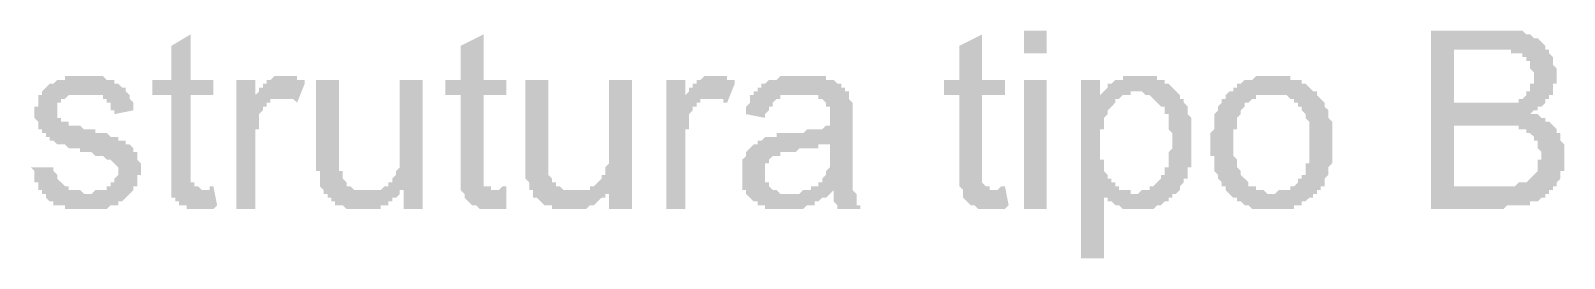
# Model space of a CAD drawing. Header units: millimetres. Extents: x 3949 to 6216, y -1987 to -943.
# Drawn here: x 4958.4 to 4978.07, y -1683.44 to -1680.52 of the extents above; entities that cross this region are included whole.
import ezdxf

# ---------------------------------------------------------------- set-up
doc = ezdxf.new("R2010")
doc.units = ezdxf.units.MM
doc.layers.add('PADRÃO DE ENTRADA', color=7, linetype='Continuous', lineweight=0)

msp = doc.modelspace()

# ---------------------------------------------------------------- hatches: boundary and pattern name
at = {"layer": 'PADRÃO DE ENTRADA', "transparency": 33554559}
for points in [[(4960.74, -1682.517), (4960.789, -1682.761), (4960.74, -1682.81), (4960.691, -1682.81), (4960.691, -1682.81), (4960.642, -1682.81), (4960.642, -1682.81), (4960.593, -1682.81), (4960.593, -1682.81), (4960.545, -1682.81), (4960.496, -1682.81), (4960.447, -1682.81), (4960.447, -1682.81), (4960.398, -1682.81), (4960.398, -1682.761), (4960.349, -1682.761), (4960.349, -1682.761), (4960.301, -1682.761), (4960.301, -1682.712), (4960.252, -1682.712), (4960.252, -1682.664), (4960.203, -1682.664), (4960.203, -1682.615), (4960.203, -1682.615), (4960.203, -1682.615), (4960.203, -1682.566), (4960.203, -1682.566), (4960.203, -1682.517), (4960.203, -1682.468), (4960.203, -1682.468), (4960.203, -1682.419), (4960.203, -1682.371), (4960.203, -1682.322), (4960.203, -1682.322), (4960.203, -1681.345), (4959.959, -1681.345), (4959.959, -1681.15), (4960.203, -1681.15), (4960.203, -1680.711), (4960.447, -1680.564), (4960.447, -1681.15), (4960.74, -1681.15), (4960.74, -1681.345), (4960.447, -1681.345), (4960.447, -1682.322), (4960.447, -1682.371), (4960.447, -1682.419), (4960.447, -1682.419), (4960.447, -1682.468), (4960.496, -1682.468), (4960.496, -1682.517), (4960.496, -1682.517), (4960.545, -1682.517), (4960.545, -1682.517), (4960.593, -1682.566), (4960.593, -1682.566), (4960.642, -1682.566), (4960.642, -1682.566), (4960.691, -1682.566), (4960.691, -1682.517), (4960.74, -1682.517)], [(4964.499, -1682.517), (4964.499, -1682.761), (4964.499, -1682.81), (4964.45, -1682.81), (4964.401, -1682.81), (4964.401, -1682.81), (4964.353, -1682.81), (4964.304, -1682.81), (4964.304, -1682.81), (4964.255, -1682.81), (4964.255, -1682.81), (4964.206, -1682.81), (4964.157, -1682.81), (4964.157, -1682.81), (4964.109, -1682.761), (4964.109, -1682.761), (4964.06, -1682.761), (4964.06, -1682.761), (4964.011, -1682.712), (4964.011, -1682.712), (4963.962, -1682.664), (4963.962, -1682.664), (4963.962, -1682.615), (4963.962, -1682.615), (4963.962, -1682.615), (4963.913, -1682.566), (4963.913, -1682.566), (4963.913, -1682.517), (4963.913, -1682.468), (4963.913, -1682.468), (4963.913, -1682.419), (4963.913, -1682.371), (4963.913, -1682.322), (4963.913, -1682.322), (4963.913, -1681.345), (4963.718, -1681.345), (4963.718, -1681.15), (4963.913, -1681.15), (4963.913, -1680.711), (4964.206, -1680.564), (4964.206, -1681.15), (4964.499, -1681.15), (4964.499, -1681.345), (4964.206, -1681.345), (4964.206, -1682.322), (4964.206, -1682.371), (4964.206, -1682.419), (4964.206, -1682.419), (4964.206, -1682.468), (4964.206, -1682.468), (4964.206, -1682.517), (4964.255, -1682.517), (4964.255, -1682.517), (4964.304, -1682.517), (4964.304, -1682.566), (4964.353, -1682.566), (4964.353, -1682.566), (4964.401, -1682.566), (4964.401, -1682.566), (4964.45, -1682.517), (4964.499, -1682.517)], [(4970.895, -1682.517), (4970.943, -1682.761), (4970.895, -1682.81), (4970.846, -1682.81), (4970.846, -1682.81), (4970.797, -1682.81), (4970.748, -1682.81), (4970.748, -1682.81), (4970.699, -1682.81), (4970.65, -1682.81), (4970.65, -1682.81), (4970.602, -1682.81), (4970.553, -1682.81), (4970.553, -1682.81), (4970.504, -1682.761), (4970.504, -1682.761), (4970.455, -1682.761), (4970.455, -1682.761), (4970.406, -1682.712), (4970.406, -1682.712), (4970.358, -1682.664), (4970.358, -1682.664), (4970.358, -1682.615), (4970.358, -1682.615), (4970.358, -1682.615), (4970.358, -1682.566), (4970.358, -1682.566), (4970.309, -1682.517), (4970.309, -1682.468), (4970.309, -1682.468), (4970.309, -1682.419), (4970.309, -1682.371), (4970.309, -1682.322), (4970.309, -1682.322), (4970.309, -1681.345), (4970.113, -1681.345), (4970.113, -1681.15), (4970.309, -1681.15), (4970.309, -1680.711), (4970.602, -1680.564), (4970.602, -1681.15), (4970.895, -1681.15), (4970.895, -1681.345), (4970.602, -1681.345), (4970.602, -1682.322), (4970.602, -1682.371), (4970.602, -1682.419), (4970.602, -1682.419), (4970.602, -1682.468), (4970.602, -1682.468), (4970.65, -1682.517), (4970.65, -1682.517), (4970.65, -1682.517), (4970.699, -1682.517), (4970.699, -1682.566), (4970.748, -1682.566), (4970.748, -1682.566), (4970.797, -1682.566), (4970.797, -1682.566), (4970.846, -1682.517), (4970.895, -1682.517)], [(4958.397, -1682.273), (4958.689, -1682.273), (4958.689, -1682.273), (4958.689, -1682.322), (4958.738, -1682.371), (4958.738, -1682.371), (4958.738, -1682.419), (4958.738, -1682.419), (4958.787, -1682.468), (4958.787, -1682.468), (4958.836, -1682.517), (4958.836, -1682.517), (4958.836, -1682.517), (4958.885, -1682.517), (4958.885, -1682.566), (4958.934, -1682.566), (4958.934, -1682.566), (4958.982, -1682.566), (4959.031, -1682.566), (4959.031, -1682.566), (4959.08, -1682.615), (4959.129, -1682.615), (4959.129, -1682.615), (4959.178, -1682.615), (4959.178, -1682.615), (4959.226, -1682.566), (4959.275, -1682.566), (4959.275, -1682.566), (4959.324, -1682.566), (4959.373, -1682.566), (4959.373, -1682.517), (4959.373, -1682.517), (4959.422, -1682.517), (4959.422, -1682.468), (4959.471, -1682.468), (4959.471, -1682.419), (4959.471, -1682.419), (4959.519, -1682.371), (4959.519, -1682.371), (4959.519, -1682.322), (4959.519, -1682.322), (4959.519, -1682.273), (4959.471, -1682.224), (4959.471, -1682.224), (4959.422, -1682.175), (4959.422, -1682.175), (4959.422, -1682.175), (4959.373, -1682.175), (4959.373, -1682.175), (4959.324, -1682.127), (4959.324, -1682.127), (4959.275, -1682.127), (4959.226, -1682.127), (4959.226, -1682.127), (4959.178, -1682.078), (4959.129, -1682.078), (4959.08, -1682.078), (4959.031, -1682.078), (4959.031, -1682.029), (4958.982, -1682.029), (4958.934, -1682.029), (4958.885, -1682.029), (4958.885, -1682.029), (4958.836, -1681.98), (4958.836, -1681.98), (4958.787, -1681.98), (4958.787, -1681.98), (4958.738, -1681.98), (4958.738, -1681.98), (4958.689, -1681.931), (4958.689, -1681.931), (4958.689, -1681.931), (4958.641, -1681.931), (4958.641, -1681.882), (4958.592, -1681.882), (4958.592, -1681.834), (4958.543, -1681.834), (4958.543, -1681.834), (4958.543, -1681.785), (4958.494, -1681.785), (4958.494, -1681.736), (4958.494, -1681.687), (4958.494, -1681.687), (4958.445, -1681.638), (4958.445, -1681.59), (4958.445, -1681.59), (4958.445, -1681.59), (4958.445, -1681.541), (4958.445, -1681.492), (4958.494, -1681.492), (4958.494, -1681.443), (4958.494, -1681.394), (4958.494, -1681.394), (4958.494, -1681.345), (4958.543, -1681.345), (4958.543, -1681.297), (4958.543, -1681.297), (4958.592, -1681.248), (4958.592, -1681.248), (4958.641, -1681.199), (4958.641, -1681.199), (4958.689, -1681.199), (4958.689, -1681.199), (4958.738, -1681.15), (4958.738, -1681.15), (4958.787, -1681.15), (4958.836, -1681.15), (4958.836, -1681.101), (4958.885, -1681.101), (4958.885, -1681.101), (4958.934, -1681.101), (4958.934, -1681.101), (4958.982, -1681.101), (4959.031, -1681.101), (4959.031, -1681.101), (4959.08, -1681.101), (4959.129, -1681.101), (4959.129, -1681.101), (4959.178, -1681.101), (4959.226, -1681.101), (4959.226, -1681.101), (4959.275, -1681.101), (4959.324, -1681.101), (4959.324, -1681.101), (4959.373, -1681.15), (4959.373, -1681.15), (4959.422, -1681.15), (4959.471, -1681.15), (4959.471, -1681.199), (4959.519, -1681.199), (4959.519, -1681.199), (4959.568, -1681.248), (4959.568, -1681.248), (4959.617, -1681.248), (4959.617, -1681.297), (4959.617, -1681.297), (4959.666, -1681.345), (4959.666, -1681.345), (4959.666, -1681.394), (4959.666, -1681.394), (4959.715, -1681.443), (4959.715, -1681.443), (4959.715, -1681.492), (4959.715, -1681.541), (4959.715, -1681.541), (4959.471, -1681.59), (4959.471, -1681.541), (4959.422, -1681.541), (4959.422, -1681.492), (4959.422, -1681.492), (4959.422, -1681.443), (4959.373, -1681.443), (4959.373, -1681.394), (4959.373, -1681.394), (4959.324, -1681.394), (4959.324, -1681.345), (4959.275, -1681.345), (4959.226, -1681.345), (4959.226, -1681.345), (4959.178, -1681.345), (4959.129, -1681.345), (4959.129, -1681.345), (4959.08, -1681.345), (4959.031, -1681.345), (4959.031, -1681.345), (4958.982, -1681.345), (4958.934, -1681.345), (4958.934, -1681.345), (4958.885, -1681.345), (4958.885, -1681.345), (4958.836, -1681.394), (4958.836, -1681.394), (4958.836, -1681.394), (4958.787, -1681.394), (4958.787, -1681.443), (4958.738, -1681.443), (4958.738, -1681.492), (4958.738, -1681.492), (4958.738, -1681.541), (4958.738, -1681.59), (4958.738, -1681.59), (4958.738, -1681.638), (4958.787, -1681.638), (4958.787, -1681.638), (4958.787, -1681.687), (4958.836, -1681.687), (4958.885, -1681.687), (4958.885, -1681.687), (4958.885, -1681.736), (4958.885, -1681.736), (4958.934, -1681.736), (4958.982, -1681.736), (4958.982, -1681.736), (4959.031, -1681.736), (4959.08, -1681.785), (4959.129, -1681.785), (4959.129, -1681.785), (4959.178, -1681.785), (4959.226, -1681.785), (4959.226, -1681.834), (4959.275, -1681.834), (4959.324, -1681.834), (4959.373, -1681.834), (4959.373, -1681.834), (4959.422, -1681.882), (4959.422, -1681.882), (4959.471, -1681.882), (4959.471, -1681.882), (4959.519, -1681.882), (4959.519, -1681.882), (4959.519, -1681.931), (4959.568, -1681.931), (4959.617, -1681.931), (4959.617, -1681.98), (4959.666, -1681.98), (4959.666, -1681.98), (4959.715, -1682.029), (4959.715, -1682.029), (4959.715, -1682.078), (4959.764, -1682.078), (4959.764, -1682.127), (4959.764, -1682.127), (4959.764, -1682.175), (4959.764, -1682.175), (4959.812, -1682.224), (4959.812, -1682.273), (4959.812, -1682.322), (4959.812, -1682.322), (4959.812, -1682.322), (4959.812, -1682.371), (4959.764, -1682.371), (4959.764, -1682.419), (4959.764, -1682.468), (4959.764, -1682.468), (4959.764, -1682.517), (4959.715, -1682.517), (4959.715, -1682.566), (4959.715, -1682.566), (4959.666, -1682.615), (4959.666, -1682.615), (4959.617, -1682.664), (4959.617, -1682.664), (4959.568, -1682.712), (4959.568, -1682.712), (4959.519, -1682.712), (4959.519, -1682.761), (4959.471, -1682.761), (4959.471, -1682.761), (4959.422, -1682.761), (4959.373, -1682.81), (4959.373, -1682.81), (4959.324, -1682.81), (4959.275, -1682.81), (4959.275, -1682.81), (4959.226, -1682.81), (4959.226, -1682.81), (4959.178, -1682.81), (4959.129, -1682.81), (4959.129, -1682.81), (4959.08, -1682.81), (4959.031, -1682.81), (4959.031, -1682.81), (4958.982, -1682.81), (4958.934, -1682.81), (4958.934, -1682.81), (4958.885, -1682.81), (4958.836, -1682.81), (4958.836, -1682.761), (4958.787, -1682.761), (4958.787, -1682.761), (4958.738, -1682.761), (4958.689, -1682.761), (4958.689, -1682.712), (4958.641, -1682.712), (4958.641, -1682.712), (4958.641, -1682.712), (4958.592, -1682.664), (4958.592, -1682.664), (4958.592, -1682.615), (4958.543, -1682.615), (4958.543, -1682.566), (4958.494, -1682.566), (4958.494, -1682.517), (4958.494, -1682.517), (4958.494, -1682.468), (4958.445, -1682.468), (4958.445, -1682.419), (4958.445, -1682.371), (4958.445, -1682.371), (4958.445, -1682.322), (4958.397, -1682.273)], [(4961.033, -1682.81), (4961.033, -1681.15), (4961.277, -1681.15), (4961.277, -1681.394), (4961.277, -1681.345), (4961.326, -1681.297), (4961.326, -1681.297), (4961.326, -1681.248), (4961.375, -1681.248), (4961.375, -1681.199), (4961.423, -1681.199), (4961.423, -1681.15), (4961.423, -1681.15), (4961.423, -1681.15), (4961.472, -1681.15), (4961.521, -1681.101), (4961.521, -1681.101), (4961.57, -1681.101), (4961.57, -1681.101), (4961.619, -1681.101), (4961.619, -1681.101), (4961.668, -1681.101), (4961.668, -1681.101), (4961.716, -1681.101), (4961.765, -1681.101), (4961.765, -1681.101), (4961.814, -1681.101), (4961.814, -1681.15), (4961.863, -1681.15), (4961.912, -1681.15), (4961.912, -1681.199), (4961.814, -1681.443), (4961.814, -1681.443), (4961.765, -1681.394), (4961.716, -1681.394), (4961.716, -1681.394), (4961.668, -1681.394), (4961.619, -1681.394), (4961.619, -1681.394), (4961.57, -1681.394), (4961.57, -1681.394), (4961.521, -1681.394), (4961.472, -1681.394), (4961.472, -1681.443), (4961.423, -1681.443), (4961.423, -1681.443), (4961.423, -1681.492), (4961.375, -1681.492), (4961.375, -1681.541), (4961.375, -1681.541), (4961.326, -1681.59), (4961.326, -1681.59), (4961.326, -1681.638), (4961.326, -1681.638), (4961.326, -1681.687), (4961.326, -1681.687), (4961.326, -1681.736), (4961.326, -1681.785), (4961.277, -1681.785), (4961.277, -1681.834), (4961.277, -1681.882), (4961.277, -1681.882), (4961.277, -1681.931), (4961.277, -1682.81)], [(4963.181, -1682.81), (4963.181, -1682.566), (4963.132, -1682.566), (4963.132, -1682.615), (4963.132, -1682.615), (4963.083, -1682.664), (4963.083, -1682.664), (4963.034, -1682.664), (4963.034, -1682.712), (4962.986, -1682.712), (4962.986, -1682.761), (4962.937, -1682.761), (4962.937, -1682.761), (4962.888, -1682.761), (4962.888, -1682.81), (4962.839, -1682.81), (4962.79, -1682.81), (4962.79, -1682.81), (4962.742, -1682.81), (4962.693, -1682.81), (4962.693, -1682.81), (4962.644, -1682.81), (4962.644, -1682.81), (4962.595, -1682.81), (4962.595, -1682.81), (4962.546, -1682.81), (4962.497, -1682.81), (4962.497, -1682.81), (4962.449, -1682.81), (4962.449, -1682.81), (4962.4, -1682.761), (4962.351, -1682.761), (4962.351, -1682.761), (4962.302, -1682.761), (4962.302, -1682.712), (4962.253, -1682.712), (4962.253, -1682.664), (4962.205, -1682.664), (4962.205, -1682.664), (4962.205, -1682.615), (4962.156, -1682.615), (4962.156, -1682.566), (4962.156, -1682.566), (4962.107, -1682.517), (4962.107, -1682.468), (4962.107, -1682.468), (4962.107, -1682.419), (4962.107, -1682.419), (4962.107, -1682.419), (4962.107, -1682.371), (4962.107, -1682.322), (4962.058, -1682.322), (4962.058, -1682.273), (4962.058, -1682.224), (4962.058, -1682.224), (4962.058, -1682.175), (4962.058, -1682.175), (4962.058, -1681.15), (4962.351, -1681.15), (4962.351, -1682.029), (4962.351, -1682.078), (4962.351, -1682.127), (4962.351, -1682.175), (4962.351, -1682.224), (4962.351, -1682.224), (4962.351, -1682.273), (4962.351, -1682.322), (4962.351, -1682.322), (4962.351, -1682.322), (4962.4, -1682.322), (4962.4, -1682.371), (4962.4, -1682.419), (4962.4, -1682.419), (4962.449, -1682.468), (4962.449, -1682.468), (4962.449, -1682.517), (4962.497, -1682.517), (4962.497, -1682.517), (4962.546, -1682.566), (4962.546, -1682.566), (4962.595, -1682.566), (4962.644, -1682.566), (4962.644, -1682.566), (4962.693, -1682.566), (4962.693, -1682.566), (4962.742, -1682.566), (4962.742, -1682.566), (4962.79, -1682.566), (4962.839, -1682.566), (4962.839, -1682.566), (4962.888, -1682.566), (4962.937, -1682.517), (4962.937, -1682.517), (4962.986, -1682.517), (4962.986, -1682.468), (4963.034, -1682.468), (4963.034, -1682.419), (4963.034, -1682.419), (4963.083, -1682.371), (4963.083, -1682.371), (4963.083, -1682.322), (4963.083, -1682.322), (4963.132, -1682.273), (4963.132, -1682.273), (4963.132, -1682.224), (4963.132, -1682.224), (4963.132, -1682.175), (4963.132, -1682.127), (4963.132, -1682.127), (4963.132, -1682.078), (4963.132, -1682.029), (4963.132, -1682.029), (4963.132, -1681.15), (4963.425, -1681.15), (4963.425, -1682.81)], [(4965.817, -1682.81), (4965.817, -1682.566), (4965.817, -1682.566), (4965.817, -1682.615), (4965.768, -1682.615), (4965.768, -1682.664), (4965.72, -1682.664), (4965.72, -1682.664), (4965.671, -1682.712), (4965.671, -1682.712), (4965.622, -1682.761), (4965.622, -1682.761), (4965.573, -1682.761), (4965.573, -1682.761), (4965.524, -1682.81), (4965.524, -1682.81), (4965.476, -1682.81), (4965.427, -1682.81), (4965.427, -1682.81), (4965.378, -1682.81), (4965.378, -1682.81), (4965.329, -1682.81), (4965.329, -1682.81), (4965.28, -1682.81), (4965.231, -1682.81), (4965.231, -1682.81), (4965.183, -1682.81), (4965.134, -1682.81), (4965.134, -1682.81), (4965.085, -1682.81), (4965.085, -1682.761), (4965.036, -1682.761), (4964.987, -1682.761), (4964.987, -1682.761), (4964.938, -1682.712), (4964.938, -1682.712), (4964.89, -1682.664), (4964.89, -1682.664), (4964.841, -1682.664), (4964.841, -1682.615), (4964.841, -1682.615), (4964.841, -1682.566), (4964.792, -1682.566), (4964.792, -1682.517), (4964.792, -1682.468), (4964.792, -1682.468), (4964.743, -1682.419), (4964.743, -1682.419), (4964.743, -1682.419), (4964.743, -1682.371), (4964.743, -1682.322), (4964.743, -1682.322), (4964.743, -1682.273), (4964.743, -1682.224), (4964.743, -1682.224), (4964.743, -1682.175), (4964.743, -1682.175), (4964.743, -1681.15), (4965.036, -1681.15), (4965.036, -1682.029), (4965.036, -1682.078), (4965.036, -1682.127), (4965.036, -1682.175), (4965.036, -1682.224), (4965.036, -1682.224), (4965.036, -1682.273), (4965.036, -1682.322), (4965.036, -1682.322), (4965.036, -1682.322), (4965.036, -1682.322), (4965.036, -1682.371), (4965.085, -1682.419), (4965.085, -1682.419), (4965.085, -1682.468), (4965.134, -1682.468), (4965.134, -1682.517), (4965.183, -1682.517), (4965.183, -1682.517), (4965.231, -1682.566), (4965.231, -1682.566), (4965.28, -1682.566), (4965.28, -1682.566), (4965.329, -1682.566), (4965.378, -1682.566), (4965.378, -1682.566), (4965.427, -1682.566), (4965.427, -1682.566), (4965.476, -1682.566), (4965.476, -1682.566), (4965.524, -1682.566), (4965.573, -1682.566), (4965.573, -1682.517), (4965.622, -1682.517), (4965.622, -1682.517), (4965.671, -1682.468), (4965.671, -1682.468), (4965.72, -1682.419), (4965.72, -1682.419), (4965.72, -1682.371), (4965.768, -1682.371), (4965.768, -1682.322), (4965.768, -1682.322), (4965.768, -1682.273), (4965.768, -1682.273), (4965.817, -1682.224), (4965.817, -1682.224), (4965.817, -1682.175), (4965.817, -1682.127), (4965.817, -1682.127), (4965.817, -1682.078), (4965.817, -1682.029), (4965.817, -1682.029), (4965.817, -1681.15), (4966.11, -1681.15), (4966.11, -1682.81)], [(4966.55, -1682.81), (4966.55, -1681.15), (4966.794, -1681.15), (4966.794, -1681.394), (4966.794, -1681.345), (4966.842, -1681.297), (4966.842, -1681.297), (4966.842, -1681.248), (4966.891, -1681.248), (4966.891, -1681.199), (4966.94, -1681.199), (4966.94, -1681.15), (4966.94, -1681.15), (4966.94, -1681.15), (4966.989, -1681.15), (4967.038, -1681.101), (4967.038, -1681.101), (4967.087, -1681.101), (4967.087, -1681.101), (4967.135, -1681.101), (4967.135, -1681.101), (4967.184, -1681.101), (4967.184, -1681.101), (4967.233, -1681.101), (4967.282, -1681.101), (4967.282, -1681.101), (4967.331, -1681.101), (4967.331, -1681.15), (4967.38, -1681.15), (4967.428, -1681.15), (4967.428, -1681.199), (4967.331, -1681.443), (4967.282, -1681.443), (4967.282, -1681.394), (4967.233, -1681.394), (4967.233, -1681.394), (4967.184, -1681.394), (4967.135, -1681.394), (4967.135, -1681.394), (4967.087, -1681.394), (4967.087, -1681.394), (4967.038, -1681.394), (4966.989, -1681.394), (4966.989, -1681.443), (4966.94, -1681.443), (4966.94, -1681.443), (4966.94, -1681.492), (4966.891, -1681.492), (4966.891, -1681.541), (4966.891, -1681.541), (4966.842, -1681.59), (4966.842, -1681.59), (4966.842, -1681.638), (4966.842, -1681.638), (4966.842, -1681.687), (4966.842, -1681.687), (4966.842, -1681.736), (4966.842, -1681.785), (4966.794, -1681.785), (4966.794, -1681.834), (4966.794, -1681.882), (4966.794, -1681.882), (4966.794, -1681.931), (4966.794, -1682.81)]]:
    msp.add_hatch(color=7, dxfattribs=at).paths.add_polyline_path(points)
h = msp.add_hatch(color=7, dxfattribs=at)
h.paths.add_polyline_path([(4976.362, -1682.81), (4976.362, -1680.515), (4977.192, -1680.515), (4977.241, -1680.515), (4977.29, -1680.515), (4977.29, -1680.515), (4977.339, -1680.515), (4977.388, -1680.515), (4977.437, -1680.515), (4977.437, -1680.515), (4977.485, -1680.515), (4977.485, -1680.515), (4977.534, -1680.515), (4977.583, -1680.564), (4977.583, -1680.564), (4977.632, -1680.564), (4977.632, -1680.564), (4977.632, -1680.564), (4977.681, -1680.613), (4977.729, -1680.613), (4977.729, -1680.613), (4977.778, -1680.662), (4977.778, -1680.662), (4977.827, -1680.711), (4977.827, -1680.711), (4977.827, -1680.76), (4977.876, -1680.76), (4977.876, -1680.76), (4977.876, -1680.808), (4977.925, -1680.857), (4977.925, -1680.857), (4977.925, -1680.906), (4977.925, -1680.906), (4977.925, -1680.955), (4977.974, -1681.004), (4977.974, -1681.004), (4977.974, -1681.053), (4977.974, -1681.101), (4977.974, -1681.101), (4977.974, -1681.101), (4977.974, -1681.15), (4977.974, -1681.199), (4977.925, -1681.199), (4977.925, -1681.248), (4977.925, -1681.248), (4977.925, -1681.297), (4977.925, -1681.345), (4977.876, -1681.345), (4977.876, -1681.345), (4977.876, -1681.394), (4977.827, -1681.394), (4977.827, -1681.443), (4977.827, -1681.443), (4977.778, -1681.492), (4977.778, -1681.492), (4977.729, -1681.492), (4977.729, -1681.541), (4977.681, -1681.541), (4977.632, -1681.59), (4977.632, -1681.59), (4977.681, -1681.59), (4977.729, -1681.59), (4977.729, -1681.59), (4977.778, -1681.638), (4977.778, -1681.638), (4977.827, -1681.638), (4977.827, -1681.687), (4977.876, -1681.687), (4977.876, -1681.687), (4977.925, -1681.736), (4977.925, -1681.736), (4977.974, -1681.785), (4977.974, -1681.785), (4977.974, -1681.785), (4977.974, -1681.834), (4978.022, -1681.834), (4978.022, -1681.882), (4978.022, -1681.931), (4978.022, -1681.931), (4978.071, -1681.98), (4978.071, -1681.98), (4978.071, -1682.029), (4978.071, -1682.078), (4978.071, -1682.078), (4978.071, -1682.127), (4978.071, -1682.175), (4978.071, -1682.175), (4978.071, -1682.224), (4978.071, -1682.273), (4978.071, -1682.273), (4978.071, -1682.322), (4978.022, -1682.322), (4978.022, -1682.371), (4978.022, -1682.419), (4978.022, -1682.419), (4977.974, -1682.468), (4977.974, -1682.468), (4977.974, -1682.517), (4977.925, -1682.517), (4977.925, -1682.566), (4977.876, -1682.566), (4977.876, -1682.615), (4977.876, -1682.615), (4977.827, -1682.615), (4977.827, -1682.664), (4977.778, -1682.664), (4977.778, -1682.664), (4977.729, -1682.712), (4977.681, -1682.712), (4977.681, -1682.712), (4977.632, -1682.712), (4977.632, -1682.761), (4977.583, -1682.761), (4977.583, -1682.761), (4977.534, -1682.761), (4977.485, -1682.761), (4977.485, -1682.761), (4977.437, -1682.761), (4977.437, -1682.761), (4977.388, -1682.761), (4977.339, -1682.761), (4977.29, -1682.81), (4977.29, -1682.81), (4977.241, -1682.81), (4977.192, -1682.81)], flags=0)
h.paths.add_polyline_path([(4976.655, -1681.443), (4977.144, -1681.443), (4977.192, -1681.443), (4977.241, -1681.443), (4977.241, -1681.443), (4977.29, -1681.443), (4977.339, -1681.443), (4977.339, -1681.443), (4977.388, -1681.443), (4977.388, -1681.443), (4977.437, -1681.443), (4977.437, -1681.443), (4977.485, -1681.443), (4977.485, -1681.394), (4977.534, -1681.394), (4977.534, -1681.394), (4977.583, -1681.345), (4977.583, -1681.345), (4977.583, -1681.297), (4977.632, -1681.297), (4977.632, -1681.248), (4977.632, -1681.248), (4977.632, -1681.199), (4977.681, -1681.199), (4977.681, -1681.15), (4977.681, -1681.101), (4977.681, -1681.101), (4977.681, -1681.053), (4977.632, -1681.004), (4977.632, -1681.004), (4977.632, -1680.955), (4977.632, -1680.955), (4977.632, -1680.906), (4977.583, -1680.906), (4977.583, -1680.857), (4977.534, -1680.857), (4977.534, -1680.808), (4977.485, -1680.808), (4977.485, -1680.808), (4977.437, -1680.808), (4977.437, -1680.808), (4977.388, -1680.808), (4977.388, -1680.76), (4977.339, -1680.76), (4977.339, -1680.76), (4977.29, -1680.76), (4977.241, -1680.76), (4977.241, -1680.76), (4977.192, -1680.76), (4977.144, -1680.76), (4977.095, -1680.76), (4976.655, -1680.76)], flags=0)
h.paths.add_polyline_path([(4976.655, -1682.517), (4977.192, -1682.517), (4977.241, -1682.517), (4977.29, -1682.517), (4977.339, -1682.517), (4977.388, -1682.517), (4977.388, -1682.517), (4977.437, -1682.517), (4977.437, -1682.517), (4977.437, -1682.517), (4977.485, -1682.468), (4977.534, -1682.468), (4977.534, -1682.468), (4977.583, -1682.468), (4977.583, -1682.468), (4977.632, -1682.419), (4977.632, -1682.419), (4977.681, -1682.371), (4977.681, -1682.371), (4977.729, -1682.322), (4977.729, -1682.322), (4977.729, -1682.273), (4977.729, -1682.273), (4977.729, -1682.224), (4977.729, -1682.175), (4977.778, -1682.175), (4977.778, -1682.127), (4977.778, -1682.127), (4977.778, -1682.078), (4977.778, -1682.078), (4977.729, -1682.029), (4977.729, -1681.98), (4977.729, -1681.98), (4977.729, -1681.931), (4977.681, -1681.931), (4977.681, -1681.882), (4977.681, -1681.882), (4977.632, -1681.834), (4977.632, -1681.834), (4977.583, -1681.834), (4977.583, -1681.785), (4977.534, -1681.785), (4977.534, -1681.785), (4977.534, -1681.785), (4977.485, -1681.785), (4977.485, -1681.736), (4977.437, -1681.736), (4977.388, -1681.736), (4977.388, -1681.736), (4977.339, -1681.736), (4977.29, -1681.736), (4977.29, -1681.736), (4977.241, -1681.736), (4977.192, -1681.736), (4977.192, -1681.736), (4976.655, -1681.736)], flags=0)
h = msp.add_hatch(color=7, dxfattribs=at)
h.paths.add_polyline_path([(4968.698, -1682.566), (4968.649, -1682.615), (4968.649, -1682.615), (4968.6, -1682.664), (4968.551, -1682.664), (4968.551, -1682.664), (4968.502, -1682.712), (4968.502, -1682.712), (4968.454, -1682.712), (4968.454, -1682.761), (4968.405, -1682.761), (4968.405, -1682.761), (4968.405, -1682.761), (4968.356, -1682.761), (4968.307, -1682.81), (4968.307, -1682.81), (4968.258, -1682.81), (4968.209, -1682.81), (4968.209, -1682.81), (4968.161, -1682.81), (4968.112, -1682.81), (4968.112, -1682.81), (4968.063, -1682.81), (4968.014, -1682.81), (4968.014, -1682.81), (4967.965, -1682.81), (4967.917, -1682.81), (4967.917, -1682.81), (4967.868, -1682.81), (4967.819, -1682.81), (4967.819, -1682.761), (4967.77, -1682.761), (4967.77, -1682.761), (4967.721, -1682.761), (4967.721, -1682.712), (4967.672, -1682.712), (4967.672, -1682.712), (4967.672, -1682.712), (4967.624, -1682.664), (4967.624, -1682.664), (4967.575, -1682.615), (4967.575, -1682.615), (4967.575, -1682.566), (4967.526, -1682.566), (4967.526, -1682.517), (4967.526, -1682.468), (4967.526, -1682.468), (4967.526, -1682.419), (4967.526, -1682.371), (4967.526, -1682.371), (4967.526, -1682.371), (4967.526, -1682.322), (4967.526, -1682.273), (4967.526, -1682.273), (4967.526, -1682.224), (4967.526, -1682.175), (4967.526, -1682.175), (4967.575, -1682.127), (4967.575, -1682.127), (4967.575, -1682.078), (4967.575, -1682.078), (4967.624, -1682.029), (4967.624, -1682.029), (4967.672, -1681.98), (4967.672, -1681.98), (4967.721, -1681.98), (4967.721, -1681.931), (4967.77, -1681.931), (4967.77, -1681.931), (4967.819, -1681.882), (4967.868, -1681.882), (4967.868, -1681.882), (4967.917, -1681.882), (4967.917, -1681.882), (4967.965, -1681.882), (4967.965, -1681.834), (4968.014, -1681.834), (4968.063, -1681.834), (4968.063, -1681.834), (4968.112, -1681.834), (4968.161, -1681.834), (4968.209, -1681.834), (4968.258, -1681.834), (4968.258, -1681.834), (4968.307, -1681.834), (4968.356, -1681.785), (4968.405, -1681.785), (4968.405, -1681.785), (4968.454, -1681.785), (4968.502, -1681.785), (4968.502, -1681.785), (4968.551, -1681.785), (4968.551, -1681.785), (4968.6, -1681.736), (4968.6, -1681.736), (4968.649, -1681.736), (4968.649, -1681.736), (4968.649, -1681.687), (4968.649, -1681.687), (4968.649, -1681.638), (4968.649, -1681.638), (4968.649, -1681.59), (4968.649, -1681.541), (4968.649, -1681.541), (4968.649, -1681.492), (4968.6, -1681.492), (4968.6, -1681.443), (4968.6, -1681.443), (4968.6, -1681.443), (4968.551, -1681.394), (4968.551, -1681.394), (4968.502, -1681.394), (4968.502, -1681.345), (4968.454, -1681.345), (4968.454, -1681.345), (4968.405, -1681.345), (4968.356, -1681.345), (4968.307, -1681.345), (4968.307, -1681.345), (4968.258, -1681.345), (4968.209, -1681.345), (4968.161, -1681.345), (4968.161, -1681.345), (4968.112, -1681.345), (4968.063, -1681.345), (4968.063, -1681.345), (4968.014, -1681.345), (4968.014, -1681.394), (4967.965, -1681.394), (4967.965, -1681.394), (4967.965, -1681.394), (4967.917, -1681.443), (4967.917, -1681.443), (4967.917, -1681.492), (4967.868, -1681.492), (4967.868, -1681.541), (4967.868, -1681.541), (4967.819, -1681.59), (4967.819, -1681.638), (4967.819, -1681.638), (4967.575, -1681.59), (4967.575, -1681.59), (4967.575, -1681.541), (4967.575, -1681.492), (4967.575, -1681.492), (4967.624, -1681.443), (4967.624, -1681.394), (4967.624, -1681.394), (4967.624, -1681.345), (4967.672, -1681.345), (4967.672, -1681.297), (4967.672, -1681.297), (4967.721, -1681.297), (4967.721, -1681.248), (4967.77, -1681.248), (4967.77, -1681.199), (4967.819, -1681.199), (4967.819, -1681.199), (4967.868, -1681.15), (4967.917, -1681.15), (4967.917, -1681.15), (4967.965, -1681.15), (4967.965, -1681.15), (4968.014, -1681.101), (4968.063, -1681.101), (4968.063, -1681.101), (4968.112, -1681.101), (4968.112, -1681.101), (4968.161, -1681.101), (4968.209, -1681.101), (4968.209, -1681.101), (4968.258, -1681.101), (4968.307, -1681.101), (4968.356, -1681.101), (4968.356, -1681.101), (4968.405, -1681.101), (4968.454, -1681.101), (4968.502, -1681.101), (4968.502, -1681.101), (4968.551, -1681.101), (4968.551, -1681.101), (4968.6, -1681.101), (4968.6, -1681.15), (4968.649, -1681.15), (4968.698, -1681.15), (4968.698, -1681.15), (4968.746, -1681.199), (4968.746, -1681.199), (4968.795, -1681.199), (4968.795, -1681.248), (4968.844, -1681.248), (4968.844, -1681.248), (4968.844, -1681.297), (4968.893, -1681.297), (4968.893, -1681.345), (4968.893, -1681.394), (4968.893, -1681.394), (4968.942, -1681.443), (4968.942, -1681.443), (4968.942, -1681.492), (4968.942, -1681.492), (4968.942, -1681.541), (4968.942, -1681.541), (4968.942, -1681.59), (4968.942, -1681.638), (4968.942, -1681.687), (4968.942, -1681.736), (4968.942, -1681.736), (4968.942, -1682.078), (4968.942, -1682.127), (4968.942, -1682.175), (4968.942, -1682.224), (4968.942, -1682.273), (4968.942, -1682.322), (4968.942, -1682.371), (4968.942, -1682.371), (4968.942, -1682.419), (4968.942, -1682.468), (4968.942, -1682.468), (4968.942, -1682.517), (4968.942, -1682.517), (4968.942, -1682.566), (4968.942, -1682.566), (4968.942, -1682.566), (4968.942, -1682.566), (4968.991, -1682.615), (4968.991, -1682.664), (4968.991, -1682.664), (4968.991, -1682.712), (4968.991, -1682.761), (4969.039, -1682.761), (4969.039, -1682.81), (4968.746, -1682.81), (4968.746, -1682.761), (4968.698, -1682.712), (4968.698, -1682.712), (4968.698, -1682.664), (4968.698, -1682.664), (4968.698, -1682.615), (4968.698, -1682.566)], flags=0)
h.paths.add_polyline_path([(4968.649, -1681.931), (4968.649, -1681.98), (4968.6, -1681.98), (4968.6, -1681.98), (4968.551, -1681.98), (4968.551, -1681.98), (4968.502, -1681.98), (4968.502, -1682.029), (4968.454, -1682.029), (4968.405, -1682.029), (4968.405, -1682.029), (4968.356, -1682.029), (4968.307, -1682.029), (4968.258, -1682.029), (4968.209, -1682.078), (4968.209, -1682.078), (4968.161, -1682.078), (4968.112, -1682.078), (4968.063, -1682.078), (4968.063, -1682.078), (4968.014, -1682.078), (4968.014, -1682.127), (4967.965, -1682.127), (4967.965, -1682.127), (4967.917, -1682.127), (4967.917, -1682.127), (4967.868, -1682.175), (4967.868, -1682.175), (4967.868, -1682.224), (4967.819, -1682.224), (4967.819, -1682.273), (4967.819, -1682.273), (4967.819, -1682.322), (4967.819, -1682.322), (4967.819, -1682.371), (4967.819, -1682.419), (4967.819, -1682.419), (4967.819, -1682.468), (4967.868, -1682.468), (4967.868, -1682.517), (4967.868, -1682.517), (4967.917, -1682.566), (4967.917, -1682.566), (4967.965, -1682.566), (4967.965, -1682.566), (4968.014, -1682.615), (4968.063, -1682.615), (4968.063, -1682.615), (4968.112, -1682.615), (4968.161, -1682.615), (4968.161, -1682.615), (4968.209, -1682.615), (4968.258, -1682.615), (4968.258, -1682.615), (4968.307, -1682.566), (4968.307, -1682.566), (4968.356, -1682.566), (4968.405, -1682.566), (4968.405, -1682.517), (4968.405, -1682.517), (4968.454, -1682.517), (4968.502, -1682.517), (4968.502, -1682.468), (4968.551, -1682.468), (4968.551, -1682.419), (4968.551, -1682.419), (4968.6, -1682.371), (4968.6, -1682.371), (4968.6, -1682.322), (4968.6, -1682.322), (4968.649, -1682.273), (4968.649, -1682.273), (4968.649, -1682.224), (4968.649, -1682.224), (4968.649, -1682.175), (4968.649, -1682.127), (4968.649, -1682.078), (4968.649, -1682.078), (4968.649, -1682.078)], flags=0)
h = msp.add_hatch(color=7, dxfattribs=at)
h.paths.add_polyline_path([(4971.871, -1683.445), (4971.871, -1681.15), (4972.115, -1681.15), (4972.115, -1681.345), (4972.164, -1681.297), (4972.164, -1681.297), (4972.213, -1681.248), (4972.213, -1681.248), (4972.213, -1681.199), (4972.262, -1681.199), (4972.262, -1681.199), (4972.31, -1681.15), (4972.31, -1681.15), (4972.359, -1681.15), (4972.408, -1681.15), (4972.408, -1681.101), (4972.457, -1681.101), (4972.457, -1681.101), (4972.506, -1681.101), (4972.554, -1681.101), (4972.554, -1681.101), (4972.603, -1681.101), (4972.603, -1681.101), (4972.652, -1681.101), (4972.652, -1681.101), (4972.701, -1681.101), (4972.75, -1681.101), (4972.75, -1681.101), (4972.799, -1681.101), (4972.847, -1681.101), (4972.847, -1681.15), (4972.896, -1681.15), (4972.896, -1681.15), (4972.945, -1681.15), (4972.945, -1681.199), (4972.994, -1681.199), (4972.994, -1681.199), (4973.043, -1681.248), (4973.043, -1681.248), (4973.091, -1681.297), (4973.091, -1681.297), (4973.14, -1681.345), (4973.14, -1681.345), (4973.14, -1681.394), (4973.189, -1681.394), (4973.189, -1681.443), (4973.189, -1681.443), (4973.238, -1681.492), (4973.238, -1681.492), (4973.238, -1681.541), (4973.238, -1681.59), (4973.238, -1681.59), (4973.287, -1681.638), (4973.287, -1681.638), (4973.287, -1681.687), (4973.287, -1681.736), (4973.287, -1681.736), (4973.287, -1681.785), (4973.287, -1681.834), (4973.287, -1681.834), (4973.287, -1681.882), (4973.287, -1681.931), (4973.287, -1681.931), (4973.287, -1681.931), (4973.287, -1681.98), (4973.287, -1682.029), (4973.287, -1682.029), (4973.287, -1682.078), (4973.287, -1682.127), (4973.287, -1682.127), (4973.287, -1682.175), (4973.287, -1682.224), (4973.287, -1682.224), (4973.287, -1682.273), (4973.238, -1682.273), (4973.238, -1682.322), (4973.238, -1682.371), (4973.238, -1682.371), (4973.238, -1682.419), (4973.189, -1682.419), (4973.189, -1682.468), (4973.189, -1682.468), (4973.14, -1682.517), (4973.14, -1682.566), (4973.14, -1682.566), (4973.091, -1682.615), (4973.091, -1682.615), (4973.043, -1682.615), (4973.043, -1682.664), (4972.994, -1682.664), (4972.994, -1682.712), (4972.945, -1682.712), (4972.945, -1682.712), (4972.945, -1682.712), (4972.896, -1682.761), (4972.847, -1682.761), (4972.847, -1682.761), (4972.799, -1682.81), (4972.799, -1682.81), (4972.75, -1682.81), (4972.701, -1682.81), (4972.701, -1682.81), (4972.652, -1682.81), (4972.603, -1682.81), (4972.603, -1682.81), (4972.603, -1682.81), (4972.554, -1682.81), (4972.506, -1682.81), (4972.506, -1682.81), (4972.457, -1682.81), (4972.408, -1682.81), (4972.408, -1682.81), (4972.359, -1682.761), (4972.359, -1682.761), (4972.359, -1682.761), (4972.31, -1682.761), (4972.262, -1682.712), (4972.262, -1682.712), (4972.213, -1682.712), (4972.213, -1682.664), (4972.164, -1682.664), (4972.164, -1682.615), (4972.164, -1682.615), (4972.164, -1683.445)], flags=0)
h.paths.add_polyline_path([(4972.115, -1681.98), (4972.115, -1682.029), (4972.115, -1682.029), (4972.115, -1682.078), (4972.115, -1682.127), (4972.115, -1682.175), (4972.164, -1682.175), (4972.164, -1682.224), (4972.164, -1682.224), (4972.164, -1682.273), (4972.164, -1682.322), (4972.164, -1682.322), (4972.213, -1682.371), (4972.213, -1682.371), (4972.213, -1682.419), (4972.262, -1682.419), (4972.262, -1682.419), (4972.262, -1682.468), (4972.31, -1682.468), (4972.31, -1682.517), (4972.359, -1682.517), (4972.359, -1682.566), (4972.408, -1682.566), (4972.408, -1682.566), (4972.457, -1682.566), (4972.506, -1682.566), (4972.506, -1682.615), (4972.554, -1682.615), (4972.554, -1682.615), (4972.603, -1682.615), (4972.652, -1682.566), (4972.652, -1682.566), (4972.701, -1682.566), (4972.701, -1682.566), (4972.75, -1682.566), (4972.75, -1682.517), (4972.799, -1682.517), (4972.799, -1682.517), (4972.847, -1682.468), (4972.847, -1682.468), (4972.896, -1682.419), (4972.896, -1682.419), (4972.896, -1682.371), (4972.945, -1682.371), (4972.945, -1682.371), (4972.945, -1682.322), (4972.945, -1682.273), (4972.994, -1682.273), (4972.994, -1682.224), (4972.994, -1682.224), (4972.994, -1682.175), (4972.994, -1682.127), (4972.994, -1682.127), (4972.994, -1682.078), (4973.043, -1682.029), (4973.043, -1681.98), (4973.043, -1681.98), (4973.043, -1681.931), (4973.043, -1681.882), (4973.043, -1681.882), (4973.043, -1681.834), (4972.994, -1681.785), (4972.994, -1681.785), (4972.994, -1681.736), (4972.994, -1681.687), (4972.994, -1681.687), (4972.994, -1681.638), (4972.994, -1681.59), (4972.945, -1681.59), (4972.945, -1681.541), (4972.945, -1681.541), (4972.945, -1681.492), (4972.896, -1681.492), (4972.896, -1681.492), (4972.847, -1681.443), (4972.847, -1681.443), (4972.799, -1681.394), (4972.799, -1681.394), (4972.75, -1681.345), (4972.75, -1681.345), (4972.701, -1681.345), (4972.701, -1681.345), (4972.652, -1681.297), (4972.652, -1681.297), (4972.603, -1681.297), (4972.603, -1681.297), (4972.554, -1681.297), (4972.506, -1681.297), (4972.506, -1681.345), (4972.457, -1681.345), (4972.457, -1681.345), (4972.408, -1681.345), (4972.408, -1681.345), (4972.359, -1681.394), (4972.31, -1681.394), (4972.31, -1681.443), (4972.31, -1681.443), (4972.262, -1681.492), (4972.262, -1681.492), (4972.213, -1681.541), (4972.213, -1681.541), (4972.213, -1681.59), (4972.213, -1681.59), (4972.164, -1681.638), (4972.164, -1681.638), (4972.164, -1681.687), (4972.164, -1681.687), (4972.164, -1681.736), (4972.164, -1681.785), (4972.115, -1681.785), (4972.115, -1681.834), (4972.115, -1681.882), (4972.115, -1681.931), (4972.115, -1681.931), (4972.115, -1681.98)], flags=0)
h = msp.add_hatch(color=7, dxfattribs=at)
h.paths.add_polyline_path([(4973.531, -1681.98), (4973.531, -1681.931), (4973.531, -1681.882), (4973.531, -1681.834), (4973.531, -1681.834), (4973.58, -1681.785), (4973.58, -1681.736), (4973.58, -1681.687), (4973.58, -1681.687), (4973.58, -1681.638), (4973.58, -1681.638), (4973.58, -1681.59), (4973.629, -1681.541), (4973.629, -1681.541), (4973.629, -1681.492), (4973.629, -1681.492), (4973.677, -1681.443), (4973.677, -1681.443), (4973.677, -1681.394), (4973.726, -1681.394), (4973.726, -1681.345), (4973.726, -1681.345), (4973.775, -1681.297), (4973.775, -1681.297), (4973.775, -1681.297), (4973.824, -1681.297), (4973.824, -1681.248), (4973.873, -1681.248), (4973.873, -1681.199), (4973.921, -1681.199), (4973.921, -1681.199), (4973.97, -1681.15), (4973.97, -1681.15), (4974.019, -1681.15), (4974.019, -1681.15), (4974.068, -1681.15), (4974.117, -1681.101), (4974.117, -1681.101), (4974.166, -1681.101), (4974.214, -1681.101), (4974.214, -1681.101), (4974.263, -1681.101), (4974.312, -1681.101), (4974.312, -1681.101), (4974.312, -1681.101), (4974.361, -1681.101), (4974.41, -1681.101), (4974.41, -1681.101), (4974.458, -1681.101), (4974.507, -1681.101), (4974.507, -1681.101), (4974.556, -1681.101), (4974.556, -1681.15), (4974.605, -1681.15), (4974.654, -1681.15), (4974.654, -1681.15), (4974.703, -1681.15), (4974.703, -1681.199), (4974.751, -1681.199), (4974.751, -1681.199), (4974.8, -1681.248), (4974.8, -1681.248), (4974.849, -1681.297), (4974.849, -1681.297), (4974.898, -1681.297), (4974.898, -1681.345), (4974.898, -1681.345), (4974.947, -1681.394), (4974.947, -1681.394), (4974.995, -1681.443), (4974.995, -1681.443), (4974.995, -1681.492), (4974.995, -1681.492), (4975.044, -1681.541), (4975.044, -1681.541), (4975.044, -1681.59), (4975.044, -1681.638), (4975.044, -1681.638), (4975.093, -1681.687), (4975.093, -1681.687), (4975.093, -1681.736), (4975.093, -1681.785), (4975.093, -1681.785), (4975.093, -1681.834), (4975.093, -1681.882), (4975.093, -1681.931), (4975.093, -1681.931), (4975.093, -1681.98), (4975.093, -1682.029), (4975.093, -1682.029), (4975.093, -1682.078), (4975.093, -1682.127), (4975.093, -1682.175), (4975.093, -1682.175), (4975.093, -1682.224), (4975.093, -1682.224), (4975.044, -1682.273), (4975.044, -1682.322), (4975.044, -1682.322), (4975.044, -1682.371), (4975.044, -1682.371), (4974.995, -1682.419), (4974.995, -1682.419), (4974.995, -1682.419), (4974.995, -1682.468), (4974.995, -1682.517), (4974.947, -1682.517), (4974.947, -1682.566), (4974.898, -1682.566), (4974.898, -1682.615), (4974.898, -1682.615), (4974.849, -1682.615), (4974.849, -1682.664), (4974.8, -1682.664), (4974.751, -1682.712), (4974.751, -1682.712), (4974.703, -1682.712), (4974.703, -1682.761), (4974.654, -1682.761), (4974.654, -1682.761), (4974.605, -1682.761), (4974.605, -1682.81), (4974.556, -1682.81), (4974.507, -1682.81), (4974.507, -1682.81), (4974.458, -1682.81), (4974.41, -1682.81), (4974.41, -1682.81), (4974.361, -1682.81), (4974.312, -1682.81), (4974.312, -1682.81), (4974.312, -1682.81), (4974.263, -1682.81), (4974.214, -1682.81), (4974.166, -1682.81), (4974.166, -1682.81), (4974.117, -1682.81), (4974.117, -1682.81), (4974.068, -1682.81), (4974.019, -1682.761), (4974.019, -1682.761), (4973.97, -1682.761), (4973.97, -1682.761), (4973.921, -1682.712), (4973.921, -1682.712), (4973.873, -1682.712), (4973.873, -1682.664), (4973.824, -1682.664), (4973.824, -1682.664), (4973.775, -1682.615), (4973.775, -1682.615), (4973.726, -1682.566), (4973.726, -1682.566), (4973.726, -1682.517), (4973.677, -1682.517), (4973.677, -1682.468), (4973.677, -1682.468), (4973.629, -1682.419), (4973.629, -1682.419), (4973.629, -1682.371), (4973.629, -1682.371), (4973.58, -1682.322), (4973.58, -1682.322), (4973.58, -1682.273), (4973.58, -1682.224), (4973.58, -1682.224), (4973.58, -1682.175), (4973.58, -1682.127), (4973.531, -1682.127), (4973.531, -1682.078), (4973.531, -1682.029), (4973.531, -1682.029), (4973.531, -1681.98), (4973.531, -1681.98)], flags=0)
h.paths.add_polyline_path([(4973.824, -1681.98), (4973.824, -1681.98), (4973.824, -1682.029), (4973.824, -1682.078), (4973.824, -1682.127), (4973.824, -1682.127), (4973.873, -1682.175), (4973.873, -1682.224), (4973.873, -1682.224), (4973.873, -1682.273), (4973.873, -1682.273), (4973.921, -1682.322), (4973.921, -1682.322), (4973.921, -1682.371), (4973.921, -1682.371), (4973.97, -1682.419), (4973.97, -1682.419), (4973.97, -1682.419), (4974.019, -1682.468), (4974.019, -1682.468), (4974.019, -1682.517), (4974.068, -1682.517), (4974.117, -1682.517), (4974.117, -1682.566), (4974.166, -1682.566), (4974.166, -1682.566), (4974.214, -1682.566), (4974.214, -1682.566), (4974.263, -1682.615), (4974.312, -1682.615), (4974.312, -1682.615), (4974.361, -1682.615), (4974.41, -1682.566), (4974.41, -1682.566), (4974.458, -1682.566), (4974.458, -1682.566), (4974.507, -1682.566), (4974.556, -1682.566), (4974.556, -1682.517), (4974.605, -1682.517), (4974.605, -1682.517), (4974.654, -1682.468), (4974.654, -1682.468), (4974.654, -1682.419), (4974.703, -1682.419), (4974.703, -1682.371), (4974.703, -1682.371), (4974.751, -1682.371), (4974.751, -1682.322), (4974.751, -1682.273), (4974.751, -1682.273), (4974.751, -1682.224), (4974.8, -1682.224), (4974.8, -1682.175), (4974.8, -1682.127), (4974.8, -1682.127), (4974.8, -1682.078), (4974.8, -1682.029), (4974.8, -1681.98), (4974.8, -1681.98), (4974.8, -1681.931), (4974.8, -1681.931), (4974.8, -1681.882), (4974.8, -1681.834), (4974.8, -1681.785), (4974.8, -1681.785), (4974.8, -1681.736), (4974.8, -1681.687), (4974.8, -1681.687), (4974.751, -1681.638), (4974.751, -1681.638), (4974.751, -1681.59), (4974.751, -1681.59), (4974.703, -1681.541), (4974.703, -1681.541), (4974.703, -1681.492), (4974.654, -1681.492), (4974.654, -1681.443), (4974.605, -1681.443), (4974.605, -1681.394), (4974.556, -1681.394), (4974.556, -1681.394), (4974.507, -1681.345), (4974.507, -1681.345), (4974.458, -1681.345), (4974.458, -1681.345), (4974.41, -1681.345), (4974.361, -1681.345), (4974.361, -1681.345), (4974.312, -1681.345), (4974.312, -1681.345), (4974.263, -1681.345), (4974.214, -1681.345), (4974.214, -1681.345), (4974.166, -1681.345), (4974.117, -1681.345), (4974.117, -1681.394), (4974.068, -1681.394), (4974.068, -1681.394), (4974.019, -1681.443), (4974.019, -1681.443), (4973.97, -1681.443), (4973.97, -1681.492), (4973.97, -1681.492), (4973.921, -1681.541), (4973.921, -1681.541), (4973.921, -1681.59), (4973.921, -1681.59), (4973.873, -1681.638), (4973.873, -1681.638), (4973.873, -1681.687), (4973.873, -1681.687), (4973.873, -1681.736), (4973.873, -1681.785), (4973.824, -1681.785), (4973.824, -1681.834), (4973.824, -1681.882), (4973.824, -1681.931), (4973.824, -1681.931), (4973.824, -1681.98)], flags=0)

# ---------------------------------------------------------------- linework, layer by layer
at = {"layer": 'PADRÃO DE ENTRADA', "color": 7, "lineweight": 5, "transparency": 33554559}
for points in [[(4971.139, -1680.808), (4971.139, -1680.515), (4971.432, -1680.808), (4971.432, -1680.515)], [(4971.139, -1682.81), (4971.139, -1681.15), (4971.432, -1682.81), (4971.432, -1681.15)]]:
    msp.add_solid(points, dxfattribs=at)

doc.saveas('drawing.dxf')
